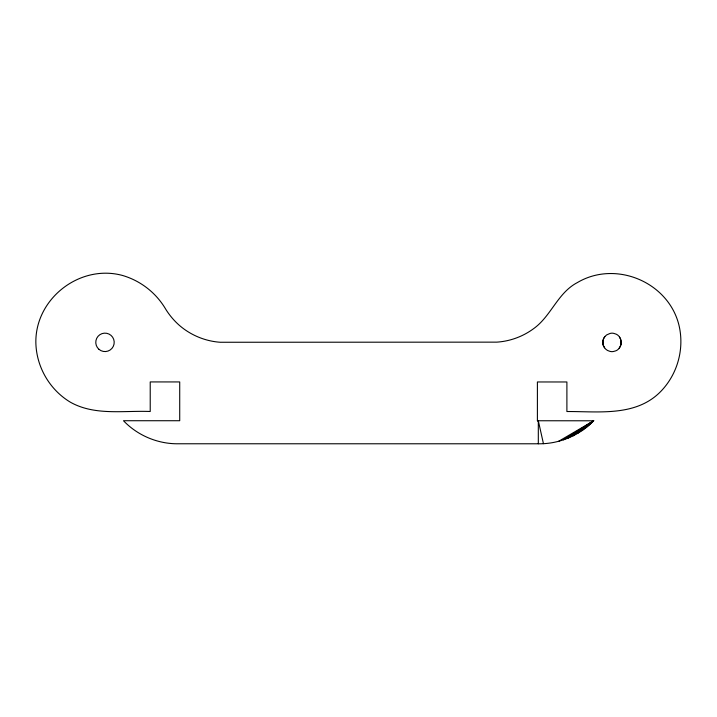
<?xml version="1.0" encoding="UTF-8"?>
<svg xmlns="http://www.w3.org/2000/svg" width="717" height="717" viewBox="0 0 717 717"><rect width="100%" height="100%" fill="white"/><g stroke="black" fill="none" stroke-linecap="round" stroke-linejoin="round"><path stroke-width="1.08" d="M537.4 420.754L537.4 381.964L566.896 381.973L566.896 411.531C599.027 411.379 636.131 416.882 660.904 391.303C677.825 373.799 684.699 348.139 678.793 324.514C667.841 281.763 615.419 260.047 577.445 282.534C557.557 292.859 551.221 316.188 533.448 328.78C522.81 336.605 509.948 341.292 496.782 342.143L220.218 342.26C205.143 341.211 190.516 335.117 179.142 325.159C173.496 320.14 168.665 314.252 164.838 307.736C155.248 292.213 140.317 280.768 122.831 275.552C80.322 263.695 35.33 298.281 35.85 342.412C36.28 366.754 49.581 389.752 70.472 402.255C94.859 415.896 123.602 410.429 150.22 411.495L150.22 381.928L179.716 381.937L179.716 420.727L123.485 420.727C137.682 435.64 158.206 444.19 178.793 443.769L538.315 443.787C558.884 444.137 579.372 435.622 593.631 420.789L537.4 420.754L538.315 420.754L543.45 443.689M538.315 443.787L538.315 420.754M620.77 345.02L621.164 342.027M604.843 336.614C600.774 341.364 603.257 349.681 609.378 351.16A7 7 0 0 0 614.191 351.285C623.073 349.762 623.432 335.637 614.639 333.656A7 7 0 0 0 609.826 333.53L606.591 334.956L604.843 336.614A9.222 9.222 0 0 0 604.556 347.835M586.013 427.664L593.631 420.789L558.633 441.305M581.872 430.702L593.631 420.789L563.553 439.826M577.535 433.444L593.631 420.789L568.357 438.015M573.026 435.882L593.631 420.789M602.872 342.152L603.266 345.146M619.461 336.99A9.222 9.222 0 0 1 619.174 348.211M98.964 349.331A9.222 9.222 0 0 0 114.048 344.079A9.222 9.222 0 0 0 101.957 333.647A9.222 9.222 0 0 0 98.964 349.331"/></g></svg>
